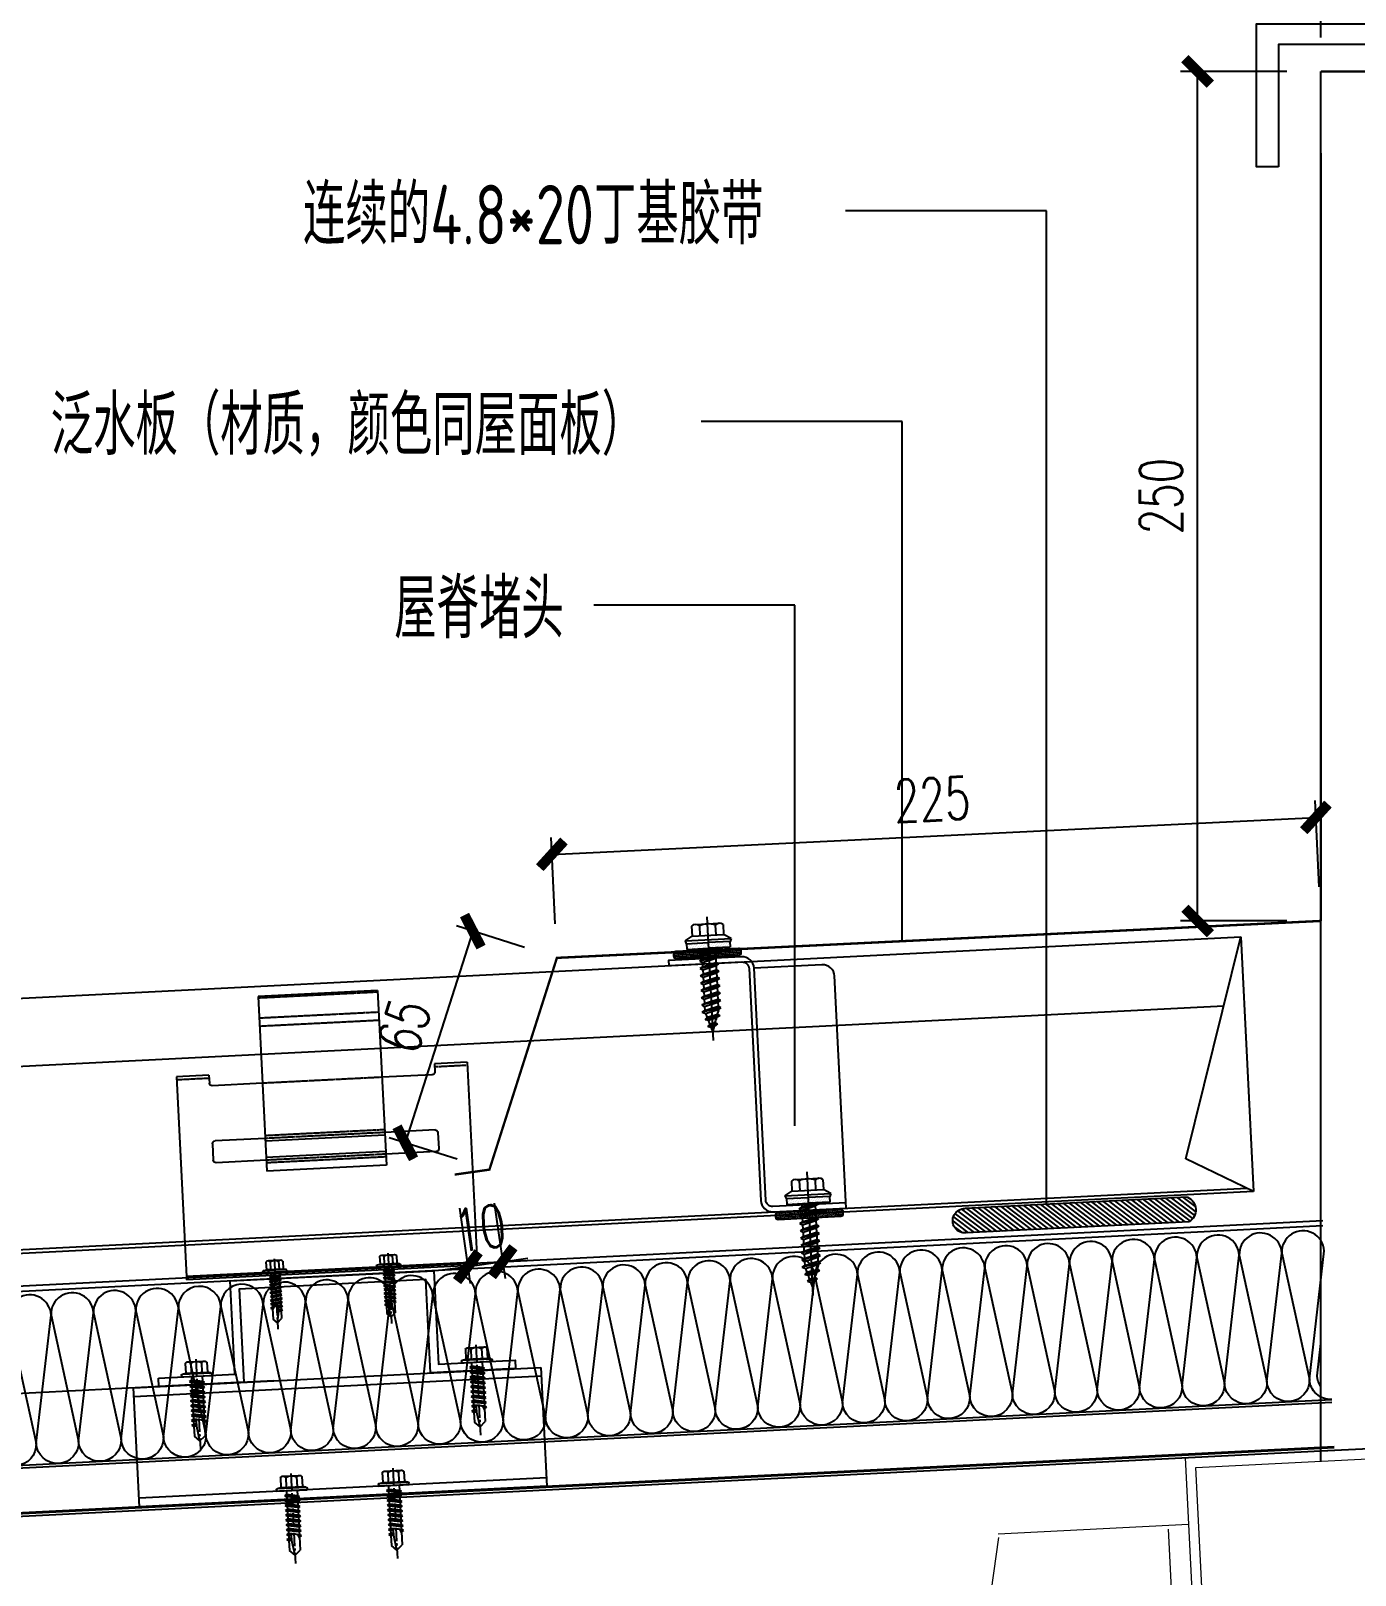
# Model space of a CAD drawing. Extents: x -599358 to 2865263, y -1062760 to 486533.
# Drawn here: x 145295.9 to 145685.4, y -727582.1 to -727127.7 of the extents above; entities that cross this region are included whole.
import ezdxf

# ---------------------------------------------------------------- set-up
doc = ezdxf.new("R2010")
doc.units = 0
doc.linetypes.add('CENTER2', pattern=[28.575, 19.05, -3.175, 3.175, -3.175])
doc.linetypes.add('DASH', pattern=[0.35, 0.25, -0.1])
for name, color, linetype in [('A-PUB_HATCH', 8, 'Continuous'), ('A-WINDOW', 140, 'Continuous'), ('ACCESSORY', 11, 'Continuous'), ('BWM', 8, 'Continuous'), ('DIM', 173, 'Continuous'), ('Frame', 255, 'Continuous'), ('PJ', 151, 'Continuous'), ('SEAMLOK75 - SHEET', 6, 'Continuous'), ('wm-不锈钢钉 螺栓', 213, 'Continuous'), ('WZ', 2, 'Continuous'), ('ZX', 1, 'CENTER2'), ('虹吸雨水斗', 6, 'Continuous')]:
    doc.layers.add(name, color=color, linetype=linetype)
for name, color, linetype, lineweight in [('S-dim', 81, 'Continuous', 0), ('屋面板', 6, 'Continuous', 13), ('粗', 7, 'Continuous', 50), ('紧固件', 4, 'Continuous', 13)]:
    doc.layers.add(name, color=color, linetype=linetype, lineweight=lineweight)
doc.styles.add('DHTEXT-1', font='romans.shx', dxfattribs={"width": 0.7, "bigfont": 'chinese.shx'})
doc.styles.add('jhz', font='TSSDENG.SHX', dxfattribs={"width": 0.75, "bigfont": 'TSSDCHN.SHX'})
doc.dimstyles.new('ZN5', dxfattribs={"dimscale": 5, "dimtxt": 2.5, "dimasz": 1.5, "dimexe": 1, "dimexo": 2, "dimgap": 0.9, "dimtad": 1, "dimdec": 0, "dimdsep": 46, "dimtxsty": 'DHTEXT-1', "dimblk": 'ARCHTICK', "dimcen": 2.5, "dimclrd": 173, "dimclre": 173, "dimclrt": 7, "dimazin": 2, "dimtfac": 1, "dimtix": 1, "dimtmove": 2, "dimatfit": 3, "dimfxl": 0, "dimarcsym": 0})

# ---------------------------------------------------------------- blocks, each defined once
blk = doc.blocks.new('34t65')
at = {"color": 2, "ltscale": 50}
for p, q in [((1430036.99, 238183.35), (1430156.99, 238183.35)), ((1430036.99, 238148.35), (1430036.99, 238183.35)), ((1430036.99, 238180.85), (1430156.99, 238180.85)), ((1430156.99, 238183.35), (1430156.99, 238148.35)), ((1430156.99, 238150.85), (1430036.99, 238150.85)), ((1430156.99, 238148.35), (1430036.99, 238148.35))]:
    blk.add_line(p, q, dxfattribs=at)
blk = doc.blocks.new('*U1726')
at = {"layer": 'PJ'}
for p, q in [((-4.4, 0.45), (-4.4, 0)), ((4.4, 0), (-4.4, 0)), ((-4.1, 0.75), (-3.1, 1)), ((4.1, 0.75), (-4.1, 0.75)), ((-3.1, 3.85), (-3.1, 1)), ((3.1, 1), (-3.1, 1)), ((2.33, 4.25), (-2.33, 4.25)), ((-2.04, 0.75), (-1.55, 1)), ((-1.55, 3.85), (-1.55, 1)), ((-1.55, 0), (-1.55, -1.59)), ((1.55, 3.85), (1.55, 1)), ((2.15, 0.75), (1.55, 1)), ((1.55, 0), (1.55, -1.09)), ((3.1, 3.85), (3.1, 1)), ((4.1, 0.75), (3.1, 1)), ((4.4, 0.45), (4.4, 0)), ((-2.11, -1.9), (2.11, -1.4)), ((-2.11, -1.9), (-1.55, -1.59)), ((-2.11, -1.9), (-1.55, -2.21)), ((-2.11, -3.3), (2.11, -2.8)), ((-2.11, -3.3), (-1.55, -2.99)), ((-2.11, -3.3), (-1.55, -3.61)), ((-2.11, -4.7), (2.11, -4.2)), ((-2.11, -4.7), (-1.55, -4.39)), ((-1.55, -1.59), (1.55, -1.09)), ((-1.55, -2.21), (1.55, -1.71)), ((-1.55, -2.21), (-1.55, -2.99)), ((-1.55, -2.99), (1.55, -2.49)), ((-1.55, -3.61), (1.55, -3.11)), ((-1.55, -3.61), (-1.55, -4.39)), ((-1.55, -4.39), (1.55, -3.89)), ((1.55, -0.31), (1.55, -1.09)), ((2.11, -1.4), (1.55, -1.09)), ((2.11, -1.4), (1.55, -1.71)), ((1.55, -1.71), (1.55, -2.49)), ((2.11, -2.8), (1.55, -2.49)), ((2.11, -2.8), (1.55, -3.11)), ((1.55, -3.11), (1.55, -3.89)), ((2.11, -4.2), (1.55, -3.89)), ((2.11, -4.2), (1.55, -4.51)), ((-2.11, -4.7), (-1.55, -5.01)), ((-2.11, -6.1), (2.11, -5.6)), ((-2.11, -6.1), (-1.55, -5.79)), ((-2.11, -6.1), (-1.55, -6.41)), ((-2.11, -7.5), (2.11, -7)), ((-2.11, -7.5), (-1.55, -7.19)), ((-2.11, -7.5), (-1.55, -7.81)), ((-2.11, -8.9), (2.11, -8.4)), ((-2.11, -8.9), (-1.55, -8.59)), ((-1.55, -5.01), (1.55, -4.51)), ((-1.55, -5.01), (-1.55, -5.79)), ((-1.55, -5.79), (1.55, -5.29)), ((-1.55, -6.41), (1.55, -5.91)), ((-1.55, -6.41), (-1.55, -7.19)), ((-1.55, -7.19), (1.55, -6.69)), ((-1.55, -7.81), (1.55, -7.31)), ((-1.55, -7.81), (-1.55, -8.59)), ((-1.55, -8.59), (1.55, -8.09)), ((-1.55, -9.21), (1.55, -8.71)), ((1.55, -4.51), (1.55, -5.29)), ((2.11, -5.6), (1.55, -5.29)), ((2.11, -5.6), (1.55, -5.91)), ((1.55, -5.91), (1.55, -6.69)), ((2.11, -7), (1.55, -6.69)), ((2.11, -7), (1.55, -7.31)), ((1.55, -7.31), (1.55, -8.09)), ((2.11, -8.4), (1.55, -8.09)), ((2.11, -8.4), (1.55, -8.71)), ((1.55, -8.71), (1.55, -9.49)), ((-2.11, -8.9), (-1.55, -9.21)), ((-2.11, -10.3), (2.11, -9.8)), ((-2.11, -10.3), (-1.55, -9.99)), ((-2.11, -10.3), (-1.55, -10.61)), ((-2.11, -11.7), (2.11, -11.2)), ((-2.11, -11.7), (-1.55, -11.39)), ((-2.11, -11.7), (-1.55, -12.01)), ((-2.11, -13.1), (-1.55, -12.79)), ((-2.11, -13.1), (-1.14, -12.98)), ((-2.11, -13.1), (-1.55, -13.41)), ((-1.55, -9.21), (-1.55, -9.99)), ((-1.55, -9.99), (1.55, -9.49)), ((-1.55, -10.61), (1.55, -10.11)), ((-1.55, -10.61), (-1.55, -11.39)), ((-1.55, -11.39), (1.55, -10.89)), ((-1.55, -12.01), (1.55, -11.51)), ((-1.55, -12.01), (-1.55, -12.79)), ((-1.55, -12.79), (-0.99, -12.69)), ((0.56, -12.44), (1.55, -12.29)), ((0.71, -12.75), (2.11, -12.6)), ((0.71, -13.03), (1.55, -12.91)), ((2.11, -9.8), (1.55, -9.49)), ((2.11, -9.8), (1.55, -10.11)), ((1.55, -10.11), (1.55, -10.89)), ((2.11, -11.2), (1.55, -10.89)), ((2.11, -11.2), (1.55, -11.51)), ((1.55, -11.51), (1.55, -12.29)), ((2.11, -12.6), (1.55, -12.29)), ((2.11, -12.6), (1.55, -12.91)), ((1.55, -12.91), (1.55, -13.69)), ((-1.55, -13.41), (-1.33, -13.37)), ((-1.55, -13.41), (-1.55, -17.2)), ((0, -18.6), (-1.55, -17.2)), ((0, -18.6), (1.55, -17.2)), ((0.71, -13.81), (1.55, -13.69)), ((0.71, -14.15), (2.11, -14)), ((0.71, -14.43), (1.55, -14.31)), ((2.11, -14), (1.55, -13.69)), ((2.11, -14), (1.55, -14.31)), ((1.55, -14.31), (1.55, -17.2))]:
    blk.add_line(p, q, dxfattribs=at)
blk.add_lwpolyline([(0, -18.6), (0.71, -14.43), (0.71, -12.7, 0.417657), (0.41, -12.4, 0.097062), (-0.99, -12.69), (-1.55, -13.8)], format="xyb", dxfattribs=at)
for centre, radius, start, end in [((-4.1, 0.45), 0.3, 90, 180), ((-2.33, 3.3), 0.951, 35.4009, 144.5991), ((0, 1.05), 3.2, 61.0594, 118.9406), ((2.33, 3.3), 0.951, 35.4009, 144.5991), ((4.1, 0.45), 0.3, 0, 90)]:
    blk.add_arc(centre, radius, start, end, dxfattribs=at)
at = {"layer": 'ZX', "ltscale": 0.2}
blk.add_line((0, 4.94), (0, -21.03), dxfattribs=at)
blk = doc.blocks.new('A$C2F3B4A73')
at = {"layer": '粗', "lineweight": -2}
for p, q in [((25.2, 101.06), (60.4, 101.06)), ((25.2, 101.06), (25.2, 49.64)), ((60.4, 101.06), (60.4, 49.64)), ((0, 78.7), (9.6, 78.7)), ((0, 78.7), (0, 19.8)), ((9.6, 78.7), (9.6, 76.3)), ((76, 78.7), (85.6, 78.7)), ((76, 78.7), (76, 76.3)), ((85.6, 78.7), (85.6, 19.8)), ((10.4, 75.5), (25.2, 75.5)), ((60.4, 75.5), (75.2, 75.5)), ((10.4, 59.24), (25.2, 59.24)), ((60.4, 59.24), (75.2, 59.24)), ((9.6, 58.44), (9.6, 53.64)), ((25.2, 58.44), (60.4, 58.44)), ((76, 58.44), (76, 53.64)), ((10.4, 52.84), (25.2, 52.84)), ((25.2, 53.64), (60.4, 53.64)), ((60.4, 52.84), (75.2, 52.84)), ((25.2, 49.64), (60.4, 49.64)), ((0, 19.8), (85.6, 19.8)), ((0, 18.84), (0, 19.8)), ((0, 18.84), (85.6, 18.84)), ((14.4, 19.8), (14.4, 18.84)), ((71.2, 19.8), (71.2, 18.84)), ((85.6, 19.8), (85.6, 18.84))]:
    blk.add_line(p, q, dxfattribs=at)
at = {"layer": '粗', "linetype": 'DASH', "lineweight": -2}
for p, q in [((25.2, 100.58), (60.4, 100.58)), ((25.2, 94.66), (60.4, 94.66)), ((25.2, 92.26), (60.4, 92.26)), ((0, 77.74), (9.6, 77.74)), ((76, 77.74), (85.6, 77.74)), ((25.2, 75.5), (60.4, 75.5)), ((25.2, 60.04), (60.4, 60.04)), ((25.2, 59.24), (60.4, 59.24)), ((25.2, 52.84), (60.4, 52.84)), ((25.2, 52.04), (60.4, 52.04)), ((16, 19.8), (16, 18.84)), ((21.6, 19.8), (21.6, 18.84)), ((29.6, 19.8), (29.6, 18.84)), ((35.2, 19.8), (35.2, 18.84)), ((50.4, 19.8), (50.4, 18.84)), ((56, 19.8), (56, 18.84)), ((64, 19.8), (64, 18.84)), ((69.6, 19.8), (69.6, 18.84))]:
    blk.add_line(p, q, dxfattribs=at)
at = {"layer": '粗', "lineweight": -2}
for centre, start, end in [((10.4, 76.3), 180, 270), ((75.2, 76.3), 270, 0), ((10.4, 58.44), 90, 180), ((75.2, 58.44), 0, 90), ((10.4, 53.64), 180, 270), ((75.2, 53.64), 270, 0)]:
    blk.add_arc(centre, 0.8, start, end, dxfattribs=at)
at = {"layer": '紧固件', "color": 2, "yscale": 0.8, "zscale": 0.8}
for p, xscale in [((26.06, 19.8), 0.8), ((59.54, 19.8), -0.8)]:
    blk.add_blockref('*U1726', p, dxfattribs=dict(at, xscale=xscale))
blk = doc.blocks.new('A$C51791418')
blk.add_blockref('A$C2F3B4A73', (-42.8, -15.84))
blk = doc.blocks.new('*X692')
at = {"color": 0}
for p, q in [((117.56, 205.94), (117.56, 205.94)), ((117.78, 207.05), (117.78, 207.05)), ((118, 206.39), (118, 206.39)), ((118.22, 205.72), (118.22, 205.72)), ((118.44, 206.83), (118.44, 206.83)), ((118.66, 206.17), (118.66, 206.17)), ((118.88, 207.27), (118.88, 207.27)), ((118.88, 205.5), (118.88, 205.5)), ((119.1, 206.61), (119.1, 206.61)), ((119.32, 205.94), (119.32, 205.94)), ((119.55, 207.05), (119.55, 207.05)), ((119.77, 206.39), (119.77, 206.39)), ((119.99, 205.72), (119.99, 205.72)), ((120.21, 206.83), (120.21, 206.83)), ((120.43, 206.17), (120.43, 206.17)), ((120.65, 207.27), (120.65, 207.27)), ((120.65, 205.5), (120.65, 205.5)), ((120.87, 206.61), (120.87, 206.61)), ((121.09, 205.94), (121.09, 205.94)), ((121.31, 207.05), (121.31, 207.05)), ((121.53, 206.39), (121.53, 206.39)), ((121.75, 205.72), (121.75, 205.72)), ((121.98, 206.83), (121.98, 206.83)), ((122.2, 206.17), (122.2, 206.17)), ((122.42, 207.27), (122.42, 207.27)), ((122.42, 205.5), (122.42, 205.5)), ((122.64, 206.61), (122.64, 206.61)), ((122.86, 205.94), (122.86, 205.94)), ((123.08, 207.05), (123.08, 207.05)), ((123.3, 206.39), (123.3, 206.39)), ((123.52, 205.72), (123.52, 205.72)), ((123.74, 206.83), (123.74, 206.83)), ((123.96, 206.17), (123.96, 206.17)), ((124.19, 207.27), (124.19, 207.27)), ((124.19, 205.5), (124.19, 205.5)), ((124.41, 206.61), (124.41, 206.61)), ((124.63, 205.94), (124.63, 205.94)), ((124.85, 207.05), (124.85, 207.05)), ((125.07, 206.39), (125.07, 206.39)), ((125.29, 205.72), (125.29, 205.72)), ((125.51, 206.83), (125.51, 206.83)), ((125.73, 206.17), (125.73, 206.17)), ((125.95, 207.27), (125.95, 207.27)), ((125.95, 205.5), (125.95, 205.5)), ((126.17, 206.61), (126.17, 206.61)), ((126.4, 205.94), (126.4, 205.94)), ((126.62, 207.05), (126.62, 207.05)), ((126.84, 206.39), (126.84, 206.39)), ((127.06, 205.72), (127.06, 205.72)), ((127.28, 206.83), (127.28, 206.83)), ((127.5, 206.17), (127.5, 206.17)), ((127.72, 207.27), (127.72, 207.27)), ((127.72, 205.5), (127.72, 205.5)), ((127.94, 206.61), (127.94, 206.61)), ((128.16, 205.94), (128.16, 205.94)), ((128.38, 207.05), (128.38, 207.05)), ((128.61, 206.39), (128.61, 206.39)), ((128.83, 205.72), (128.83, 205.72)), ((129.05, 206.83), (129.05, 206.83)), ((129.27, 206.17), (129.27, 206.17)), ((129.49, 207.27), (129.49, 207.27)), ((129.49, 205.5), (129.49, 205.5)), ((129.71, 206.61), (129.71, 206.61)), ((129.93, 205.94), (129.93, 205.94)), ((130.15, 207.05), (130.15, 207.05)), ((130.37, 206.39), (130.37, 206.39)), ((130.59, 205.72), (130.59, 205.72)), ((130.81, 206.83), (130.81, 206.83)), ((131.04, 206.17), (131.04, 206.17)), ((131.26, 207.27), (131.26, 207.27)), ((131.26, 205.5), (131.26, 205.5)), ((131.48, 206.61), (131.48, 206.61)), ((131.7, 205.94), (131.7, 205.94)), ((131.92, 207.05), (131.92, 207.05)), ((132.14, 206.39), (132.14, 206.39)), ((132.36, 205.72), (132.36, 205.72))]:
    blk.add_line(p, q, dxfattribs=at)
blk = doc.blocks.new('不锈钢自攻钉')
at = {"layer": 'wm-不锈钢钉 螺栓'}
for p, q in [((1049.86, 688.09), (1049.86, 685.15)), ((1051.02, 688.53), (1058, 688.53)), ((1052.19, 688.09), (1052.19, 685.15)), ((1054.51, 690.65), (1054.51, 654.14)), ((1056.84, 688.09), (1056.84, 685.15)), ((1059.17, 688.09), (1059.17, 685.15)), ((1047.75, 683.88), (1049.86, 685.15)), ((1047.75, 683.88), (1061.28, 683.88)), ((1047.75, 683.88), (1048.06, 683.03)), ((1048.06, 683.03), (1054.51, 683.03)), ((1048.17, 683.03), (1048.17, 681.34)), ((1049.86, 685.15), (1059.17, 685.15)), ((1060.97, 683.03), (1054.51, 683.03)), ((1061.28, 683.88), (1059.17, 685.15)), ((1060.86, 683.03), (1060.86, 681.34)), ((1061.28, 683.88), (1060.97, 683.03)), ((1048.17, 681.34), (1054.51, 681.34)), ((1057.26, 680.89), (1051.76, 679.82)), ((1051.76, 679.82), (1052.53, 680.27)), ((1051.76, 679.82), (1052.53, 679.37)), ((1057.26, 678.75), (1051.76, 677.67)), ((1051.76, 677.67), (1052.53, 678.12)), ((1051.76, 677.67), (1052.53, 677.22)), ((1052.53, 680.27), (1056.5, 681.34)), ((1052.53, 681.34), (1052.53, 680.27)), ((1052.53, 679.37), (1056.5, 680.45)), ((1052.53, 679.37), (1052.53, 678.12)), ((1052.53, 678.12), (1056.5, 679.19)), ((1052.53, 677.22), (1056.5, 678.3)), ((1052.53, 677.22), (1052.53, 675.97)), ((1060.86, 681.34), (1054.51, 681.34)), ((1057.26, 680.89), (1056.5, 681.34)), ((1057.26, 680.89), (1056.5, 680.45)), ((1056.5, 680.45), (1056.5, 679.19)), ((1057.26, 678.75), (1056.5, 679.19)), ((1057.26, 678.75), (1056.5, 678.3)), ((1056.5, 678.3), (1056.5, 677.04)), ((1056.5, 678.3), (1056.5, 677.04)), ((1057.26, 676.6), (1051.76, 675.52)), ((1051.76, 675.52), (1052.53, 675.97)), ((1051.76, 675.52), (1052.53, 675.08)), ((1057.26, 674.45), (1051.76, 673.37)), ((1051.76, 673.37), (1052.53, 673.82)), ((1051.76, 673.37), (1052.53, 672.93)), ((1052.53, 675.97), (1056.5, 677.04)), ((1052.53, 675.08), (1056.5, 676.15)), ((1052.53, 675.08), (1052.53, 673.82)), ((1052.53, 673.82), (1056.5, 674.89)), ((1052.53, 672.93), (1056.5, 674)), ((1052.53, 672.93), (1052.53, 671.67)), ((1052.53, 671.67), (1056.5, 672.74)), ((1057.26, 676.6), (1056.5, 677.04)), ((1057.26, 676.6), (1056.5, 676.15)), ((1056.5, 676.15), (1056.5, 674.89)), ((1056.5, 676.15), (1056.5, 674.89)), ((1057.26, 674.45), (1056.5, 674.89)), ((1057.26, 674.45), (1056.5, 674)), ((1056.5, 674), (1056.5, 672.74)), ((1056.5, 674), (1056.5, 672.74)), ((1057.26, 672.3), (1056.5, 672.74)), ((1057.26, 672.3), (1051.76, 671.22)), ((1051.76, 671.22), (1052.53, 671.67)), ((1051.76, 671.22), (1052.53, 670.78)), ((1057.26, 670.15), (1051.76, 669.07)), ((1051.76, 669.07), (1052.53, 669.52)), ((1051.76, 669.07), (1052.53, 668.63)), ((1057.26, 668), (1051.76, 666.92)), ((1052.53, 670.78), (1056.5, 671.85)), ((1052.53, 670.78), (1052.53, 669.52)), ((1052.53, 669.52), (1056.5, 670.59)), ((1052.53, 668.63), (1056.5, 669.7)), ((1052.53, 668.63), (1052.53, 667.37)), ((1052.53, 667.37), (1056.5, 668.45)), ((1057.26, 672.3), (1056.5, 671.85)), ((1056.5, 671.85), (1056.5, 670.59)), ((1056.5, 671.85), (1056.5, 670.59)), ((1057.26, 670.15), (1056.5, 670.59)), ((1057.26, 670.15), (1056.5, 669.7)), ((1056.5, 669.7), (1056.5, 668.45)), ((1056.5, 669.7), (1056.5, 668.45)), ((1057.26, 668), (1056.5, 668.45)), ((1057.26, 668), (1056.5, 667.55)), ((1051.76, 666.92), (1052.53, 667.37)), ((1051.76, 666.92), (1052.53, 666.48)), ((1057.26, 665.85), (1051.76, 664.78)), ((1051.76, 664.78), (1052.53, 665.22)), ((1051.76, 664.78), (1052.53, 664.33)), ((1057.26, 663.7), (1051.76, 662.63)), ((1052.53, 666.48), (1056.5, 667.55)), ((1052.53, 666.48), (1052.53, 665.22)), ((1052.53, 665.22), (1056.5, 666.3)), ((1052.53, 664.33), (1056.5, 665.4)), ((1052.53, 664.33), (1052.53, 663.07)), ((1052.53, 663.07), (1056.5, 664.15)), ((1056.5, 667.55), (1056.5, 666.3)), ((1056.5, 667.55), (1056.5, 666.3)), ((1057.26, 665.85), (1056.5, 666.3)), ((1057.26, 665.85), (1056.5, 665.4)), ((1056.5, 665.4), (1056.5, 664.15)), ((1056.5, 665.4), (1056.5, 664.15)), ((1057.26, 663.7), (1056.5, 664.15)), ((1057.26, 663.7), (1056.5, 663.25)), ((1051.76, 662.63), (1052.53, 663.07)), ((1051.76, 662.63), (1052.7, 662.23)), ((1056.85, 661.36), (1052.47, 660.47)), ((1052.47, 660.47), (1053.09, 661)), ((1052.47, 660.47), (1053.36, 660.18)), ((1052.7, 662.23), (1056.5, 663.25)), ((1052.7, 662.23), (1053.09, 661)), ((1053.09, 661), (1056.21, 661.84)), ((1054.76, 661.45), (1053.09, 661)), ((1056.01, 659.01), (1053.13, 658.42)), ((1053.13, 658.42), (1053.76, 658.95)), ((1053.36, 660.18), (1055.11, 660.65)), ((1053.36, 660.18), (1053.6, 659.44)), ((1053.6, 659.44), (1053.76, 658.95)), ((1054.76, 659.22), (1053.76, 658.95)), ((1053.83, 658.97), (1055.42, 659.4)), ((1054.76, 661.45), (1056.21, 661.84)), ((1054.76, 659.22), (1055.42, 659.4)), ((1056.01, 659.01), (1055.1, 658.42)), ((1055.11, 660.65), (1055.89, 660.86)), ((1055.42, 659.4), (1055.6, 659.98)), ((1055.42, 659.4), (1056.01, 659.01)), ((1055.89, 660.86), (1055.6, 659.98)), ((1056.85, 661.36), (1055.89, 660.86)), ((1056.21, 661.84), (1056.5, 662.75)), ((1056.21, 661.84), (1056.85, 661.36)), ((1056.5, 663.25), (1056.5, 662.75)), ((1056.5, 663.25), (1056.5, 662.75)), ((1053.13, 658.42), (1054.03, 658.13)), ((1054.03, 658.13), (1054.1, 658.15)), ((1054.03, 658.13), (1054.51, 656.63)), ((1054.1, 658.15), (1055.11, 658.43)), ((1054.51, 656.63), (1055.1, 658.42))]:
    blk.add_line(p, q, dxfattribs=at)
for centre, radius, start, end in [((1051.02, 686.78), 1.75, 48.3968, 131.6032), ((1054.51, 682.19), 6.35, 68.4898, 111.5102), ((1058, 686.78), 1.75, 48.3968, 131.6032)]:
    blk.add_arc(centre, radius, start, end, dxfattribs=at)
for points in [[(1057.26, 680.89), (1056.5, 680.45), (1054.51, 680.36), (1054.51, 679.91)], [(1057.26, 678.75), (1056.5, 678.3), (1054.51, 678.21), (1054.51, 677.76)], [(1057.26, 676.6), (1056.5, 676.15), (1054.51, 676.06), (1054.51, 675.61)], [(1057.26, 674.45), (1056.5, 674), (1054.51, 673.91), (1054.51, 673.46)], [(1057.26, 672.3), (1056.5, 671.85), (1054.51, 671.76), (1054.51, 671.31)], [(1057.26, 670.15), (1056.5, 669.7), (1054.51, 669.61), (1054.51, 669.16)], [(1057.26, 668), (1056.5, 667.55), (1054.51, 667.46), (1054.51, 667.02)], [(1057.26, 665.85), (1056.5, 665.4), (1054.51, 665.31), (1054.51, 664.87)], [(1057.26, 663.7), (1056.5, 663.25), (1054.51, 663.16), (1054.51, 662.72)], [(1056.85, 661.36), (1055.89, 660.86), (1054.51, 660.89), (1054.51, 660.49)], [(1056.01, 659.01), (1055.1, 658.42), (1054.51, 658.7), (1054.51, 658.26)]]:
    blk.add_solid(points, dxfattribs=at)
at = {"layer": 'wm-不锈钢钉 螺栓', "xscale": 0.8461538461524469, "yscale": 0.8461538461524469, "zscale": 0.8461538461524469}
blk.add_blockref('*X692', (948.75, 507.52), dxfattribs=at)
blk = doc.blocks.new('dddtttt')
h = blk.add_hatch()
h.set_pattern_fill('DOTS', color=256, scale=0.25, angle=-1.0757, style=0)
h.set_pattern_definition([(174.28895835, (-51705.5022, 4347.26674), (-0.157958908, 0.4146518906), [0, -0.396875])])
edge = h.paths.add_edge_path()
edge.add_line((87722.12, 17077.37), (87740.59, 17078.29))
edge.add_arc((87740.55, 17079.04), 0.75, 272.8624, 362.8624)
edge.add_line((87741.3, 17079.08), (87741.28, 17079.57))
edge.add_arc((87740.53, 17079.54), 0.75, 2.8624, 92.8624)
edge.add_line((87740.49, 17080.29), (87722.02, 17079.36))
edge.add_arc((87722.05, 17078.61), 0.75, 92.8624, 182.8624)
edge.add_line((87721.3, 17078.58), (87721.33, 17078.08))
edge.add_arc((87722.08, 17078.11), 0.75, 182.8624, 272.8624)
h = blk.add_hatch()
h.set_pattern_fill('DOTS', color=256, scale=0.25, angle=-1.0757, style=0)
h.set_pattern_definition([(174.28895835, (-51737.76452, 4272.00854), (-0.157958908, 0.4146518906), [0, -0.396875])])
edge = h.paths.add_edge_path()
edge.add_line((87752.09, 17000.56), (87770.57, 17001.48))
edge.add_arc((87770.53, 17002.23), 0.75, 272.8624, 362.8624)
edge.add_line((87771.28, 17002.27), (87771.26, 17002.77))
edge.add_arc((87770.51, 17002.73), 0.75, 2.8624, 92.8624)
edge.add_line((87770.47, 17003.48), (87751.99, 17002.56))
edge.add_arc((87752.03, 17001.81), 0.75, 92.8624, 182.8624)
edge.add_line((87751.28, 17001.77), (87751.31, 17001.27))
edge.add_arc((87752.05, 17001.31), 0.75, 182.8624, 272.8624)
at = {"elevation": 1.93}
blk.add_lwpolyline([(87772.04, 17005.39), (87750.57, 17004.32, -0.414214), (87748.47, 17006.21), (87745.06, 17074.5, 0.414214), (87741.39, 17077.82), (87719.92, 17076.75), (87719.99, 17075.25), (87741.46, 17076.32, -0.414214), (87743.56, 17074.43), (87746.97, 17006.14, 0.414214), (87750.65, 17002.82), (87772.12, 17003.89), (87772.12, 17003.89), (87768.7, 17072.18, 0.414214), (87765.03, 17075.5), (87745.06, 17074.5)], format="xyb", dxfattribs=at)
for points in [[(87722.12, 17077.37), (87740.59, 17078.29, 0.414214), (87741.3, 17079.08), (87741.28, 17079.57, 0.414214), (87740.49, 17080.29), (87722.02, 17079.36, 0.414214), (87721.3, 17078.58), (87721.33, 17078.08, 0.414214)], [(87752.09, 17000.56), (87770.57, 17001.48, 0.414214), (87771.28, 17002.27), (87771.26, 17002.77, 0.414214), (87770.47, 17003.48), (87751.99, 17002.56, 0.414214), (87751.28, 17001.77), (87751.31, 17001.27, 0.414214)]]:
    blk.add_lwpolyline(points, format="xyb", close=True, dxfattribs=at)
at = {"layer": 'wm-不锈钢钉 螺栓', "rotation": 2.850368667976888}
for p in [(86712.31, 16347.4, -598.2), (86741.66, 16272.36, 1.93)]:
    blk.add_blockref('不锈钢自攻钉', p, dxfattribs=at)
blk = doc.blocks.new('_ArchTick')
at = {"color": 0, "linetype": 'ByBlock', "const_width": 0.4}
blk.add_lwpolyline([(-0.5, -0.5), (0.5, 0.5)], dxfattribs=at)
blk = doc.blocks.new('*D2132')
at = {"layer": 'Defpoints', "color": 0, "ltscale": 50, "transparency": 16777216}
for p in [(145673.85, -727359.14), (145675.32, -727389.61, -1.9), (145450.59, -727400.48, -1.9)]:
    blk.add_point(p, dxfattribs=at)
at = {"layer": 'DIM', "color": 173, "linetype": 'ByBlock', "lineweight": -2, "ltscale": 50, "transparency": 16777216}
for p, q in [((145674.84, -727379.62), (145673.61, -727354.15)), ((145449.11, -727370.01), (145673.85, -727359.14)), ((145450.1, -727390.49), (145448.87, -727365.02))]:
    blk.add_line(p, q, dxfattribs=at)
at = {"layer": 'DIM', "color": 173, "lineweight": -2, "ltscale": 50, "transparency": 16777216}
for p, xscale, yscale, zscale, rotation in [((145673.85, -727359.14), 7.5, 7.5, 7.5, 2.769297039468826), ((145449.11, -727370.01), 7.499999999999999, 7.499999999999999, 7.499999999999999, 182.7692970394689)]:
    blk.add_blockref('_ArchTick', p, dxfattribs=dict(at, xscale=xscale, yscale=yscale, zscale=zscale, rotation=rotation))
at = {"layer": 'DIM', "color": 7, "ltscale": 50, "transparency": 16777216, "insert": (145560.96, -727353.84), "char_height": 12.5, "attachment_point": 5, "rotation": 2.7693, "style": 'DHTEXT-1'}
blk.add_mtext('225', dxfattribs=at)
blk = doc.blocks.new('*D2133')
at = {"layer": 'Defpoints', "color": 0, "ltscale": 50, "transparency": 16777216}
for p in [(145450.59, -727400.48, -1.9), (145405.99, -727454.9), (145430.74, -727462.79, -1.9)]:
    blk.add_point(p, dxfattribs=at)
at = {"layer": 'DIM', "color": 173, "linetype": 'ByBlock', "lineweight": -2, "ltscale": 50, "transparency": 16777216}
for p, q in [((145425.84, -727392.6), (145405.99, -727454.9)), ((145441.06, -727397.45), (145421.07, -727391.08)), ((145421.21, -727459.75), (145401.23, -727453.39))]:
    blk.add_line(p, q, dxfattribs=at)
at = {"layer": 'DIM', "color": 173, "lineweight": -2, "ltscale": 50, "transparency": 16777216, "xscale": 7.500000000000001, "yscale": 7.500000000000001, "zscale": 7.500000000000001}
for p, rotation in [((145425.84, -727392.6), 72.33166776110328), ((145405.99, -727454.9), 252.3316677611033)]:
    blk.add_blockref('_ArchTick', p, dxfattribs=dict(at, rotation=rotation))
at = {"layer": 'DIM', "color": 7, "ltscale": 50, "transparency": 16777216, "insert": (145405.67, -727420.49), "char_height": 12.5, "attachment_point": 5, "rotation": 72.3317, "style": 'DHTEXT-1'}
blk.add_mtext('65', dxfattribs=at)
blk = doc.blocks.new('*D2134')
at = {"layer": 'Defpoints', "color": 0, "ltscale": 50, "transparency": 16777216}
for p in [(145430.74, -727462.79, -1.9), (145420.52, -727464.25, -1.9), (145424.4, -727491.35)]:
    blk.add_point(p, dxfattribs=at)
at = {"layer": 'DIM', "color": 173, "linetype": 'ByBlock', "lineweight": -2, "ltscale": 50, "transparency": 16777216}
for p, q in [((145421.94, -727474.15), (145425.11, -727496.3)), ((145432.16, -727472.69), (145435.34, -727494.83)), ((145434.63, -727489.88), (145424.4, -727491.35)), ((145434.63, -727489.88), (145442.05, -727488.82)), ((145424.4, -727491.35), (145416.98, -727492.42))]:
    blk.add_line(p, q, dxfattribs=at)
at = {"layer": 'DIM', "color": 173, "lineweight": -2, "ltscale": 50, "transparency": 16777216}
for p, xscale, yscale, zscale, rotation in [((145424.4, -727491.35), 7.500000000000001, 7.500000000000001, 7.500000000000001, 8.160961480127995), ((145434.63, -727489.88), 7.5, 7.5, 7.5, 188.160961480128)]:
    blk.add_blockref('_ArchTick', p, dxfattribs=dict(at, xscale=xscale, yscale=yscale, zscale=zscale, rotation=rotation))
at = {"layer": 'DIM', "color": 7, "ltscale": 50, "transparency": 16777216, "insert": (145427.99, -727479.98), "char_height": 12.5, "attachment_point": 5, "rotation": 8.161, "style": 'DHTEXT-1'}
blk.add_mtext('10', dxfattribs=at)
blk = doc.blocks.new('*D2135')
at = {"layer": 'Defpoints', "color": 0, "ltscale": 50, "transparency": 16777216}
for p in [(145639.05, -727139.61), (145675.32, -727139.61, -1.9), (145675.32, -727389.61, -1.9)]:
    blk.add_point(p, dxfattribs=at)
at = {"layer": 'DIM', "color": 173, "linetype": 'ByBlock', "lineweight": -2, "ltscale": 50, "transparency": 16777216}
for p, q in [((145665.32, -727139.61), (145634.05, -727139.61)), ((145639.05, -727389.61), (145639.05, -727139.61)), ((145665.32, -727389.61), (145634.05, -727389.61))]:
    blk.add_line(p, q, dxfattribs=at)
at = {"layer": 'DIM', "color": 173, "lineweight": -2, "ltscale": 50, "transparency": 16777216, "xscale": 7.5, "yscale": 7.5, "zscale": 7.5}
for p, rotation in [((145639.05, -727139.61), 90), ((145639.05, -727389.61), 270)]:
    blk.add_blockref('_ArchTick', p, dxfattribs=dict(at, rotation=rotation))
at = {"layer": 'DIM', "color": 7, "ltscale": 50, "transparency": 16777216, "insert": (145628.3, -727264.61), "char_height": 12.5, "attachment_point": 5, "rotation": 90, "style": 'DHTEXT-1'}
blk.add_mtext('250', dxfattribs=at)
blk = doc.blocks.new('38990')
h = blk.add_hatch()
h.set_pattern_fill('ANSI31', color=256, scale=0.34, angle=-4.9986, style=0)
h.set_pattern_definition([(40.0013865, (1380503.2507, -35356.2821), (-0.693909236, 0.826928184), [])])
edge = h.paths.add_edge_path()
edge.add_arc((1405618.25, -61328.56), 3.6, 270.5816, 449.6218)
edge.add_line((1405618.27, -61324.96), (1405552.73, -61324.94))
edge.add_arc((1405554.55, -61328.54), 4.04, 116.9061, 243.2973)
edge.add_line((1405552.74, -61332.14), (1405618.28, -61332.16))
at = {"layer": 'A-PUB_HATCH', "color": 7}
for p, q in [((1405552.76, -61324.94, 39226584.3), (1405618.27, -61324.96, 39226584.3)), ((1405552.75, -61332.14, 39226584.3), (1405618.27, -61332.16, 39226584.3))]:
    blk.add_line(p, q, dxfattribs=at)
at = {"layer": 'Frame'}
for centre, radius, start, end in [((1405554.51, -61328.54, 39226584.3), 4.01, 115.9713, 243.9922), ((1405618.48, -61328.56, 39226584.3), 3.61, 266.5513, 93.4122)]:
    blk.add_arc(centre, radius, start, end, dxfattribs=at)
blk = doc.blocks.new('*D2116')
at = {"layer": 'Defpoints', "color": 0, "ltscale": 50, "transparency": 16777216}
for p in [(145377.27, -727524.44), (145101.79, -727538.3), (145145.65, -727572.24)]:
    blk.add_point(p, dxfattribs=at)
at = {"layer": 'DIM', "color": 173, "linetype": 'ByBlock', "lineweight": -2, "ltscale": 50, "transparency": 16777216}
for p, q in [((145367.28, -727524.94), (145096.8, -727538.55)), ((145103.61, -727574.35), (145101.79, -727538.3)), ((145135.66, -727572.74), (145098.61, -727574.61))]:
    blk.add_line(p, q, dxfattribs=at)
at = {"layer": 'DIM', "color": 173, "lineweight": -2, "ltscale": 50, "transparency": 16777216, "xscale": 7.5, "yscale": 7.5, "zscale": 7.5}
for p, rotation in [((145101.79, -727538.3), 92.88037755283716), ((145103.61, -727574.35), 272.8803775528372)]:
    blk.add_blockref('_ArchTick', p, dxfattribs=dict(at, rotation=rotation))
at = {"layer": 'DIM', "color": 7, "ltscale": 50, "transparency": 16777216, "insert": (145113.44, -727555.79), "char_height": 12.5, "attachment_point": 5, "rotation": 272.8804, "style": 'DHTEXT-1'}
blk.add_mtext('35', dxfattribs=at)
blk = doc.blocks.new('*D2117')
at = {"layer": 'Defpoints', "color": 0, "ltscale": 50, "transparency": 16777216}
for p in [(145142.33, -727506.22), (145100.29, -727508.34), (145377.27, -727524.44)]:
    blk.add_point(p, dxfattribs=at)
at = {"layer": 'DIM', "color": 173, "linetype": 'ByBlock', "lineweight": -2, "ltscale": 50, "transparency": 16777216}
for p, q in [((145132.34, -727506.73), (145095.29, -727508.59)), ((145101.79, -727538.3), (145100.29, -727508.34)), ((145367.28, -727524.94), (145096.8, -727538.55))]:
    blk.add_line(p, q, dxfattribs=at)
at = {"layer": 'DIM', "color": 173, "lineweight": -2, "ltscale": 50, "transparency": 16777216, "xscale": 7.5, "yscale": 7.5, "zscale": 7.5}
for p, rotation in [((145100.29, -727508.34), 92.88037755283716), ((145101.79, -727538.3), 272.8803775528372)]:
    blk.add_blockref('_ArchTick', p, dxfattribs=dict(at, rotation=rotation))
at = {"layer": 'DIM', "color": 7, "ltscale": 50, "transparency": 16777216, "insert": (145111.78, -727522.78), "char_height": 12.5, "attachment_point": 5, "rotation": 272.8804, "style": 'DHTEXT-1'}
blk.add_mtext('30', dxfattribs=at)
blk = doc.blocks.new('*D2129')
at = {"layer": 'Defpoints', "color": 0, "ltscale": 50, "transparency": 16777216}
for p in [(146565.32, -727070.59), (145675.32, -727139.61, 0), (146565.32, -727139.61, 0)]:
    blk.add_point(p, dxfattribs=at)
at = {"layer": 'DIM', "color": 173, "linetype": 'ByBlock', "lineweight": -2, "ltscale": 50, "transparency": 16777216}
for p, q in [((145675.32, -727129.61), (145675.32, -727065.59)), ((146565.32, -727129.61), (146565.32, -727065.59)), ((145675.32, -727070.59), (146565.32, -727070.59))]:
    blk.add_line(p, q, dxfattribs=at)
at = {"layer": 'DIM', "color": 173, "lineweight": -2, "ltscale": 50, "transparency": 16777216, "xscale": 7.5, "yscale": 7.5, "zscale": 7.5, "rotation": 180}
blk.add_blockref('_ArchTick', (145675.32, -727070.59), dxfattribs=at)
at = {"layer": 'DIM', "color": 173, "lineweight": -2, "ltscale": 50, "transparency": 16777216, "xscale": 7.5, "yscale": 7.5, "zscale": 7.5}
blk.add_blockref('_ArchTick', (146565.32, -727070.59), dxfattribs=at)
at = {"layer": 'DIM', "color": 7, "ltscale": 50, "transparency": 16777216, "insert": (146120.32, -727059.84), "char_height": 12.5, "attachment_point": 5, "style": 'DHTEXT-1'}
blk.add_mtext('790', dxfattribs=at)
blk = doc.blocks.new('*D2113')
at = {"layer": 'Defpoints', "color": 0, "ltscale": 50, "transparency": 16777216}
for p in [(145725.32, -727117.2), (145675.32, -727139.61, 0), (145725.32, -727139.61, 0)]:
    blk.add_point(p, dxfattribs=at)
at = {"layer": 'DIM', "color": 173, "linetype": 'ByBlock', "lineweight": -2, "ltscale": 50, "transparency": 16777216}
for p, q in [((145675.32, -727129.61), (145675.32, -727112.2)), ((145725.32, -727129.61), (145725.32, -727112.2)), ((145675.32, -727117.2), (145725.32, -727117.2))]:
    blk.add_line(p, q, dxfattribs=at)
at = {"layer": 'DIM', "color": 173, "lineweight": -2, "ltscale": 50, "transparency": 16777216, "xscale": 7.5, "yscale": 7.5, "zscale": 7.5, "rotation": 180}
blk.add_blockref('_ArchTick', (145675.32, -727117.2), dxfattribs=at)
at = {"layer": 'DIM', "color": 173, "lineweight": -2, "ltscale": 50, "transparency": 16777216, "xscale": 7.5, "yscale": 7.5, "zscale": 7.5}
blk.add_blockref('_ArchTick', (145725.32, -727117.2), dxfattribs=at)
at = {"layer": 'DIM', "color": 7, "ltscale": 50, "transparency": 16777216, "insert": (145700.32, -727106.45), "char_height": 12.5, "attachment_point": 5, "style": 'DHTEXT-1'}
blk.add_mtext('50', dxfattribs=at)

msp = doc.modelspace()

# ---------------------------------------------------------------- linework, layer by layer
at = {"color": 1, "ltscale": 50}
for p, q in [((145675.86, -727477.88), (145154.45, -727504.11)), ((145675.93, -727479.37), (145154.52, -727505.61))]:
    msp.add_line(p, q, dxfattribs=at)
at = {"color": 8, "ltscale": 10}
msp.add_line((145675.32, -727545.59), (146525.37, -727502.82), dxfattribs=at)
at = {"color": 4, "ltscale": 50}
for p, q in [((145157.09, -727556.65), (145678.5, -727530.41)), ((145157.13, -727557.44), (145678.54, -727531.21)), ((145157.8, -727570.83), (145679.22, -727544.59)), ((145157.84, -727571.63), (145679.26, -727545.39))]:
    msp.add_line(p, q, dxfattribs=at)
at = {"color": 2, "ltscale": 50}
msp.add_line((145157.79, -727570.53), (145679.2, -727544.29), dxfattribs=at)
at = {"color": 2, "elevation": 0}
msp.add_lwpolyline([(145333.41, -727524.14), (145355.88, -727523.01), (145354.5, -727495.55), (145414.42, -727492.53), (145415.8, -727520), (145438.28, -727518.87), (145438.4, -727521.36), (145413.43, -727522.62), (145412.05, -727495.16), (145357.12, -727497.92), (145358.5, -727525.38), (145333.53, -727526.64)], close=True, dxfattribs=at)
at = {"layer": 'A-WINDOW', "ltscale": 10}
msp.add_line((145675.32, -727548.59), (145675.32, -727139.61), dxfattribs=at)
at = {"layer": 'A-WINDOW', "ltscale": 10, "elevation": -1.9}
msp.add_lwpolyline([(145675.32, -727139.61), (146082.98, -727139.61)], dxfattribs=at)
at = {"layer": 'BWM', "elevation": 0}
for points in [[(145678.5, -727530.41, -0.414214), (145671.95, -727524.48), (145676.3, -727486.73, 1), (145663.82, -727487.36), (145671.95, -727524.48, -1), (145659.46, -727525.11), (145663.82, -727487.36, 1), (145651.33, -727487.99), (145659.46, -727525.11, -1), (145646.98, -727525.74), (145651.33, -727487.99, 1), (145638.85, -727488.62), (145646.98, -727525.74, -1), (145634.49, -727526.37), (145638.85, -727488.62, 1), (145626.37, -727489.25), (145634.49, -727526.37, -1), (145622.01, -727526.99), (145626.37, -727489.25, 1), (145613.88, -727489.87), (145622.01, -727526.99, -1), (145609.53, -727527.62), (145613.88, -727489.87, 1), (145601.4, -727490.5), (145609.53, -727527.62, -1), (145597.04, -727528.25), (145601.4, -727490.5, 1), (145588.91, -727491.13), (145597.04, -727528.25, -1), (145584.56, -727528.88), (145588.91, -727491.13, 1), (145576.43, -727491.76), (145584.56, -727528.88, -1), (145572.07, -727529.51), (145576.43, -727491.76, 1), (145563.94, -727492.39), (145572.07, -727529.51, -1), (145559.59, -727530.14), (145563.94, -727492.39, 1), (145551.46, -727493.01), (145559.59, -727530.14, -1), (145547.1, -727530.76), (145551.46, -727493.01, 1), (145538.98, -727493.64), (145547.1, -727530.76, -1), (145534.62, -727531.39), (145538.98, -727493.64, 1), (145526.49, -727494.27), (145534.62, -727531.39, -1), (145522.14, -727532.02), (145526.49, -727494.27, 1), (145514.01, -727494.9), (145522.14, -727532.02, -1), (145509.65, -727532.65), (145514.01, -727494.9, 1), (145501.52, -727495.53), (145509.65, -727532.65, -1), (145497.17, -727533.28), (145501.52, -727495.53, 1), (145489.04, -727496.15), (145497.17, -727533.28, -1), (145484.68, -727533.9), (145489.04, -727496.15, 1), (145476.55, -727496.78), (145484.68, -727533.9, -1), (145472.2, -727534.53), (145476.55, -727496.78, 1), (145464.07, -727497.41), (145472.2, -727534.53, -1), (145459.71, -727535.16), (145464.07, -727497.41, 1), (145451.59, -727498.04), (145459.71, -727535.16, -1), (145447.23, -727535.79), (145451.59, -727498.04, 1), (145439.1, -727498.67), (145447.23, -727535.79, -1), (145434.75, -727536.42), (145439.1, -727498.67, 1), (145426.62, -727499.3), (145434.75, -727536.42, -1), (145422.26, -727537.05), (145426.62, -727499.3, 1), (145414.13, -727499.92), (145422.26, -727537.05, -1), (145409.78, -727537.67), (145414.13, -727499.92, 1), (145401.65, -727500.55), (145409.78, -727537.67, -1), (145397.29, -727538.3), (145401.65, -727500.55, 1), (145389.17, -727501.18), (145397.29, -727538.3, -1), (145384.81, -727538.93), (145389.17, -727501.18, 1), (145376.68, -727501.81), (145384.81, -727538.93, -1), (145372.33, -727539.56), (145376.68, -727501.81, 1), (145364.2, -727502.44), (145372.33, -727539.56, -1), (145359.84, -727540.19), (145364.2, -727502.44, 1), (145351.71, -727503.06), (145359.84, -727540.19, -1), (145347.36, -727540.81), (145351.71, -727503.06, 1), (145339.23, -727503.69), (145347.36, -727540.81, -1), (145334.87, -727541.44), (145339.23, -727503.69, 1), (145326.74, -727504.32), (145334.87, -727541.44, -1), (145322.39, -727542.07), (145326.74, -727504.32, 1), (145314.26, -727504.95), (145322.39, -727542.07, -1), (145309.9, -727542.7), (145314.26, -727504.95, 1), (145301.78, -727505.58), (145309.9, -727542.7, -1), (145297.42, -727543.33), (145301.78, -727505.58, 1), (145289.29, -727506.21), (145297.42, -727543.33, -1), (145284.94, -727543.95)], [(145675.32, -727526.71, -0.139689), (145674.22, -727523.47), (145675.32, -727513.91)]]:
    msp.add_lwpolyline(points, format="xyb", dxfattribs=at)
at = {"layer": 'DIM', "ltscale": 10}
for p, q in [((145594.61, -727180.67, 1.9), (145535.44, -727180.67, 1.9)), ((145594.61, -727473.02, 1.9), (145594.61, -727180.67, 1.9)), ((145552.16, -727242.63, 1.9), (145492.98, -727242.63, 1.9)), ((145552.16, -727395.89, 1.9), (145552.16, -727242.63, 1.9)), ((145520.62, -727296.66, 1.9), (145461.44, -727296.66, 1.9)), ((145520.62, -727449.92, 1.9), (145520.62, -727296.66, 1.9))]:
    msp.add_line(p, q, dxfattribs=at)
at = {"layer": 'S-dim', "ltscale": 10}
for p, q in [((145580.43, -727569.96), (145636.36, -727567.15)), ((145580.48, -727571.06), (145543.58, -727832.57)), ((145630.42, -727568.55), (145646.97, -727897.46))]:
    msp.add_line(p, q, dxfattribs=at)
at = {"layer": 'S-dim', "color": 6, "ltscale": 10}
msp.add_lwpolyline([(145716.28, -727563.55), (145715.27, -727543.58), (145635.37, -727547.6), (145649.44, -727827.25), (145729.34, -727823.23), (145728.34, -727803.25), (145725.34, -727803.4), (145726.2, -727820.38), (145652.29, -727824.1), (145638.52, -727550.44), (145712.43, -727546.73), (145713.28, -727563.7)], close=True, dxfattribs=at)
at = {"layer": 'SEAMLOK75 - SHEET'}
for p, q in [((145150.19, -727419.55, 0), (145651.73, -727394.31, 0)), ((145635.62, -727459.64, 0), (145651.73, -727394.31, 0)), ((145651.73, -727394.31, 0), (145655.5, -727469.22, 0)), ((145151.2, -727439.52, 0), (145646.73, -727414.59, 0)), ((145655.5, -727469.22, 0), (145635.62, -727459.64, 0)), ((145653.61, -727468.31, 0), (145153.91, -727493.45, 0)), ((145655.5, -727469.22, 0), (145153.96, -727494.45, 0)), ((145675.37, -727468.22, 0), (145675.32, -727468.22, 0))]:
    msp.add_line(p, q, dxfattribs=at)
at = {"layer": '屋面板', "color": 2, "const_width": 0.7}
for points, elevation in [([(145675.32, -727139.61), (145675.32, -727389.61)], -1.9), ([(145725.32, -727139.61), (145675.32, -727139.61)], 0)]:
    msp.add_lwpolyline(points, close=True, dxfattribs=dict(at, elevation=elevation))
at = {"layer": '屋面板', "color": 2, "const_width": 0.7, "elevation": -1.9}
msp.add_lwpolyline([(145420.52, -727464.25), (145430.74, -727462.79), (145450.59, -727400.48), (145675.32, -727389.61)], dxfattribs=at)
at = {"layer": '虹吸雨水斗', "color": 8, "ltscale": 50}
msp.add_lwpolyline([(145662.86, -727167.66), (145656.37, -727167.66), (145656.37, -727125.66), (146583.32, -727125.66), (146583.32, -727152.89), (146577.32, -727152.89), (146577.32, -727131.66), (145662.86, -727131.66)], close=True, dxfattribs=at)

# ---------------------------------------------------------------- block references
at = {"rotation": 2.880377552728245}
msp.add_blockref('34t65', (-1270935.35, -1037270.1, 0), dxfattribs=at)
at = {"layer": 'A-PUB_HATCH', "xscale": -1, "rotation": 2.862120363667637}
msp.add_blockref('38990', (1546373.42, -596039.51, -39226584.3), dxfattribs=at)
at = {"layer": 'ACCESSORY', "rotation": 0.017972327126019}
msp.add_blockref('dddtttt', (57768.9, -744505.52, -1.93), dxfattribs=at)
at = {"layer": 'SEAMLOK75 - SHEET', "xscale": -1, "rotation": 2.880377552728284}
msp.add_blockref('A$C51791418', (145384.56, -727496.08), dxfattribs=at)
at = {"layer": '紧固件', "xscale": -1.023999999801318, "yscale": 1.023999999801318, "zscale": 1.023999999801318, "rotation": 2.880377552728284}
for p in [(145427.04, -727519.43, 0), (145344.64, -727523.58), (145372.61, -727557.22), (145402.59, -727555.71)]:
    msp.add_blockref('*U1726', p, dxfattribs=at)

# ---------------------------------------------------------------- texts
at = {"layer": 'WZ', "style": 'jhz', "width": 0.75}
for s, p in [('连续的4.8*20丁基胶带', (145375.9, -727190.51, 1.9)), ('泛水板（材质，颜色同屋面板）', (145301.69, -727252.46, 1.9)), ('屋脊堵头', (145402.74, -727306.49, 1.9))]:
    msp.add_text(s, height=17.5, dxfattribs=at).set_placement(p)

# ---------------------------------------------------------------- dimensions: what is measured, and where the dimension line sits
at = {"layer": 'DIM', "ltscale": 50}
dim = msp.add_aligned_dim(p1=(145675.32, -727139.61, -1.9), p2=(146565.32, -727139.61, -1.9), distance=69.02, text='790', dimstyle='ZN5', dxfattribs=at)
dim.commit()
dim.dimension.update_dxf_attribs({"geometry": '*D2129', "text_midpoint": (146120.32, -727059.84, -1.9)})
for p1, p2, distance, picture, middle in [((145675.32, -727139.61), (145725.32, -727139.61), 22.4, '*D2113', (145700.32, -727106.45, 0)), ((145675.32, -727389.61, -1.9), (145675.32, -727139.61, -1.9), 36.27, '*D2135', (145628.3, -727264.61, 0)), ((145450.59, -727400.48, -1.9), (145675.32, -727389.61, -1.9), 30.51, '*D2132', (145560.96, -727353.84, 0)), ((145450.59, -727400.48, -1.9), (145430.74, -727462.79, -1.9), -25.97, '*D2133', (145405.67, -727420.49, 0)), ((145430.74, -727462.79, -1.9), (145420.52, -727464.25, -1.9), 27.38, '*D2134', (145427.99, -727479.98, 0))]:
    dim = msp.add_aligned_dim(p1=p1, p2=p2, distance=distance, dimstyle='ZN5', dxfattribs=at)
    dim.commit()
    dim.dimension.update_dxf_attribs({"geometry": picture, "text_midpoint": middle})
dim = msp.add_linear_dim(base=(145100.29, -727508.34), p1=(145377.27, -727524.44), p2=(145142.33, -727506.22), angle=272.8804, dimstyle='ZN5', dxfattribs=at)
dim.commit()
dim.dimension.update_dxf_attribs({"geometry": '*D2117', "text_midpoint": (145111.78, -727522.78)})
dim = msp.add_linear_dim(base=(145101.79, -727538.3), p1=(145145.65, -727572.24), p2=(145377.27, -727524.44), angle=272.8804, text='35', dimstyle='ZN5', dxfattribs=at)
dim.commit()
dim.dimension.update_dxf_attribs({"geometry": '*D2116', "text_midpoint": (145113.44, -727555.79)})

doc.saveas('drawing.dxf')
